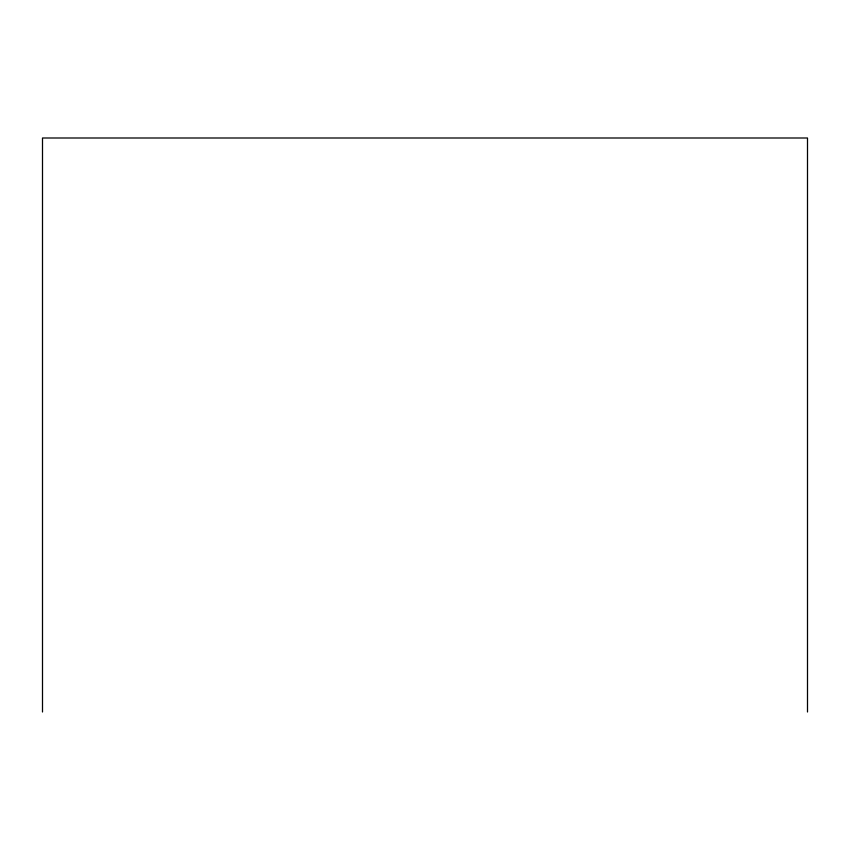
<?xml version="1.0" encoding="UTF-8"?>
<svg xmlns="http://www.w3.org/2000/svg" width="850" height="850" viewBox="0 0 850 850"><rect width="100%" height="100%" fill="white"/><g stroke="black" fill="none" stroke-linecap="round" stroke-linejoin="round"><path stroke-width="1.27" d="M807.5 712.003L807.5 137.998L42.5 137.998L42.5 712.003"/></g></svg>
